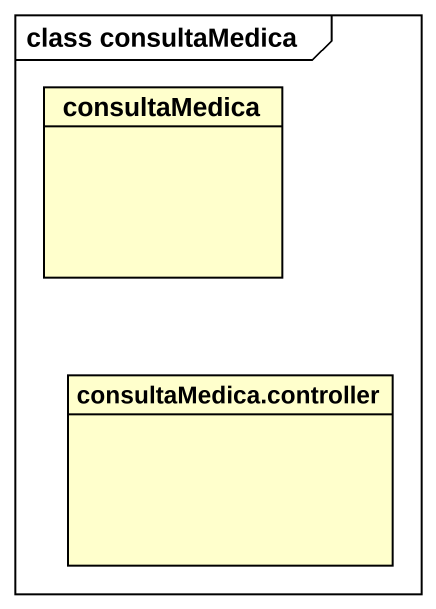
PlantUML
@startuml
mainframe class consultaMedica
hide circle
hide empty members
class consultaMedica
class "consultaMedica.controller" as consultaMedica_controller
@enduml
